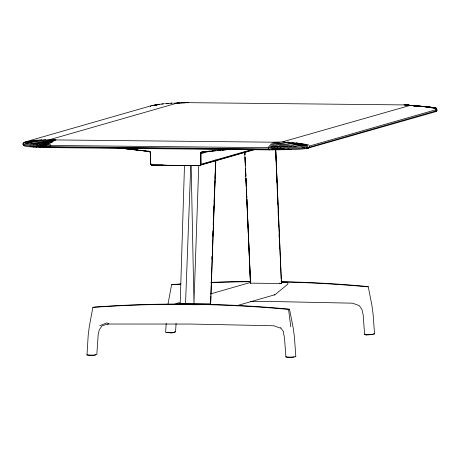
<?xml version="1.0" encoding="UTF-8"?>
<svg xmlns="http://www.w3.org/2000/svg" width="460" height="460" viewBox="0 0 460 460"><rect width="100%" height="100%" fill="white"/><g stroke="black" fill="none" stroke-linecap="round" stroke-linejoin="round"><path stroke-width="0.69" d="M215.654 160.592L210.645 303.807L180.188 303.6L184.494 165.284M198.743 165.727L193.953 303.865L191.17 165.571M185.535 303.755L190.756 165.571M210.864 295.872L210.645 303.807M210.916 294.44L215.82 160.005M211.358 271.377L211.416 269.945M211.841 259.181L211.956 256.312M212.302 247.698L212.439 244.111M212.756 236.221L212.951 231.196M213.21 224.739L213.44 219M213.664 213.262L213.952 206.086M214.118 201.779L214.463 193.171M214.578 190.302L214.946 180.97M215.061 178.1L215.458 168.055M215.516 166.623L215.774 160.166M280.554 328.164L273.74 325.766L190.532 324.047L107.502 324.035L108.778 323.673L101.982 325.87L99.262 329.86L98.158 334.753L96.841 354.453L94.196 355.12L86.986 355.062L88.205 335.236L89.297 326.577L92.88 307.343L95.03 307.033A1245.99 1214.061 74 0 1 288.305 309.039L289.524 309.235L293.238 328.147L294.394 336.685L295.826 356.488A92.213 5.79 -0.2 0 1 293.486 357.161L285.901 357.041L284.441 337.312L283.302 332.321M166.209 323.346L165.623 332.419L166.871 332.534L172.902 332.528L175.547 331.867L176.094 323.483M152.22 165.117L152.225 165.059A1.311 1.276 74 0 1 150.938 163.743L150.57 163.823L150.972 164.806L151.927 165.22L166.583 165.209M150.627 163.829L150.541 153.289A1.771 1.725 74 0 0 149.96 151.921L149.034 151.518L149.96 151.921L150.535 153.283L150.627 163.829A1.311 1.276 74 0 0 151.909 165.151L199.605 165.554A1.311 1.276 74 0 0 200.876 164.26L200.842 153.72C200.29 152.662 202.877 151.852 202.072 152.07L231.685 149.27M23.19 143.273L23.006 144.624L24.018 145.728A33.701 2.116 -0.2 0 0 34.04 147.091L49.076 147.579L269.796 149.88L291.272 149.603A33.701 2.116 -0.2 0 0 306.78 148.494L435.292 111.774L437 110.4L436.81 109.434M202.072 152.07L200.893 152.875L200.617 153.807L200.566 164.352A1.311 1.276 74 0 1 199.289 165.646L200.543 165.243L200.934 164.266L200.888 153.726L201.169 152.795L201.986 152.151L201.152 152.455A1.771 1.725 74 0 0 200.525 153.812L200.566 164.352M168.009 303.991L171.586 284.752L173.742 284.441A1245.99 1214.043 74 0 1 180.878 283.958M200.106 165.537L199.824 165.617L200.658 164.346L253.132 149.218M200.727 164.26L200.163 165.255L255.455 149.373M177.37 303.813L178.135 302.645M435.723 111.619L436.77 110.618M150.403 106.697L151.121 105.771L159.677 104.19M43.516 147.47L35.454 145.13L41.762 145.371L49.076 147.579L50.203 147.171L50.324 144.549C41.975 143.865 31.05 145.308 23.914 142.347M173.748 103.287L185.909 102.637L404.006 104.914L429.393 107.007C431.072 107.6 435.384 106.829 436.08 108.485L431.25 107.778M435.258 111.786L436.367 110.779M436.028 111.4L437 110.4A34.661 2.179 -0.2 0 0 436.62 110.043M24.018 145.728L24.288 145.326M46.92 144.503L52.256 142.284M99.826 325.663L107.025 322.782M236.377 305.825L275.051 294.699L287.695 284.274L288.017 283.21L287.172 282.549M44.574 144.451L53.072 141.542M173.132 304.669L179.848 302.72M436.356 109.624L309.402 146.061M42.078 144.388L54.102 140.789M151.121 105.771L24.541 142.1L33.103 140.518L23.742 142.56M149.431 151.685L150.207 151.898L150.742 152.731L150.466 152.812M150.673 164.358L152.208 165.146M203.579 151.541L201.514 152.139L200.905 152.823L205.045 151.633M209.651 151.15L200.525 153.812M200.554 164.875L255.053 149.201M177.888 102.873L50.094 139.552L55.97 139.932L274.062 142.209L282.083 141.973L409.912 105.478L411.332 105.599M23.989 145.544L23.241 144.405L23.006 144.624A34.661 2.179 -0.2 0 0 30.049 145.952L50.169 146.694L268.266 148.965L287.805 148.816A34.661 2.179 -0.2 0 0 304.669 147.913L309.603 147.165L436.183 110.837L436.183 109.675L435.447 108.732M210.818 293.831L250.729 282.377M95.674 354.85L93.236 355.551L88.136 355.131M174.386 332.269L171.942 332.971L166.842 332.551M285.901 357.041L286.942 356.741M250.631 301.455L269.238 301.455L352.446 303.174L359.266 305.572L362.008 309.729L363.147 314.721L364.607 334.454L365.654 334.155M288.288 357.224L287.069 357.575L292.169 357.265M366.994 334.633L365.775 334.983L370.875 334.673L372.703 334.15M292.779 357.086L293.998 356.736M163.162 164.87L152.225 164.91M39.491 144.302L55.102 140.248M201.71 152.231L202.371 152.064M35.978 144.158L55.97 139.932L50.065 139.374L25.932 143.307M23.845 142.726L37.243 139.984M33.517 144.02L53.975 139.886M30.601 143.819L51.595 139.76M274.741 294.814L274.2 294.9M24.162 142.893L41.504 139.616M25.03 143.14L45.758 139.409M163.823 103.655L152.208 105.524L156.958 104.84M187.433 102.804L188.813 102.586M268.266 148.965L269.796 149.88L268.295 149.442L268.421 146.82L291.646 146.544L307.786 145.308L296.154 142.686M158.349 104.644L159.741 104.449M161.828 104.161L163.219 103.966M164.611 103.77L172.339 103.08L170.924 103.247M185.07 102.793L187.778 102.425M155.411 105.087L156.826 104.92M166.698 103.747L168.814 103.5M184.04 102.787L186.771 102.459M275.632 149.971L281.468 283.481L250.447 283.159L246.847 199.18M174.518 103.247L185.909 102.637L183.799 102.839M203.073 151.76L205.183 151.553M208 151.282L210.117 151.076M212.232 150.868L214.343 150.667M217.16 150.391L219.276 150.19M222.094 149.914L224.204 149.707M226.32 149.506L228.436 149.299M203.09 151.915L206.609 151.57M208.018 151.432L215.769 150.684M217.177 150.546L220.702 150.202M222.111 150.069L230.564 149.247M150.845 163.743L150.955 164.277M176.623 103.299L179.469 103.04M181.608 102.839L183.741 102.643M41.762 145.371L280.071 147.798A34.661 2.179 -0.2 0 0 302.088 146.976L307.268 146.452L308.671 147.384L308.62 148.131L307.222 148.091M156.112 105.024L157.343 104.914M181.016 303.364L179.618 303.485L180.188 303.6M92.88 307.343L94.099 307.297A1245.99 1214.061 74 0 1 287.373 309.31L289.006 309.379A4.514 0.362 4.3 0 0 289.524 309.235M268.295 149.442L50.203 147.171L44.471 145.44M196.834 165.376L199.6 165.405M181.654 165.37L199.605 165.554M199.6 165.611L151.927 165.22M281.451 282.492L286.459 282.543M173.656 304.497L197.967 304.75M373.284 333.787L374.532 333.897L373.1 314.099L371.95 305.555L368.236 286.643L367.011 286.453A1245.99 1214.043 74 0 0 281.112 281.675M171.586 284.752L172.805 284.711A1245.99 1214.043 74 0 1 180.659 284.176M424.016 106.674L429.393 107.007M279.352 283.222L281.468 283.481M412.752 105.719L416.3 106.018M419.146 106.26L421.987 106.501M423.407 106.622L434.062 107.525M404.006 104.914L406.145 105.104M408.29 105.294L411.148 105.541M413.293 105.731L416.869 106.047M419.014 106.237L421.872 106.484M295.297 356.397L295.826 356.488M406.002 104.96L418.002 106.041M419.416 106.174L426.478 106.806M174.829 331.74L175.547 331.867M414.218 105.604L434.964 107.692M404.869 104.736L411.976 105.547M413.396 105.714L416.237 106.036M419.077 106.363L420.503 106.524M418.468 105.898L435.833 107.939M119.031 147.855L121.848 148.189M123.263 148.356L129.605 149.103M131.019 149.27L133.837 149.598M135.246 149.764L137.362 150.017M138.77 150.184L141.594 150.512M143.002 150.679L145.118 150.932M146.527 151.093L149.35 151.426M118.3 147.855L149.339 151.484L117.317 147.85M120.457 147.867L121.865 148.034M124.689 148.367L126.097 148.534M128.213 148.781L129.622 148.948M132.44 149.281L133.854 149.448M135.97 149.695L137.379 149.862M140.196 150.196L141.605 150.362M143.721 150.61L145.136 150.776M147.953 151.11L149.362 151.277M422.734 106.358L436.149 108.106M426.88 106.973L436.252 108.272M408.376 105.087L409.912 105.478M405.869 104.702L411.539 105.518M412.959 105.725L415.081 106.036M406.904 104.863L410.837 105.564M283.331 141.806L303.876 145.809M300.299 143.301L308.867 145.061M276.23 142.203L296.188 146.349M282.083 141.973L301.421 146.021M287.638 141.933L305.285 145.665M35.656 146.297L40.721 147.39M283.613 149.805L279.732 148.965L277.167 147.827M408.394 105.282L409.733 105.581M291.887 142.226L306.509 145.51M287.805 148.816L291.272 149.603M46.385 147.533L42.211 146.544L39.232 145.285M274.062 142.209L291.646 146.544M280.071 147.798L287.04 149.73M269.428 145.55L274.407 146.849M30.049 145.952L34.04 147.091M273.2 142.525L287.58 146.671M33.028 146.159L36.719 147.234M272.199 143.066L284.395 146.746M271.17 143.819L280.128 146.815M270.353 144.555L277.161 146.843M302.088 146.976L304.669 147.913M278.829 149.874L274.183 147.833M275.678 149.891L271.526 147.827M149.764 151.587L150.27 151.834M436.569 108.859L437 109.215M270.946 148.988L272.584 149.891M364.607 334.454L372.192 334.57A92.213 5.79 -0.2 0 0 374.532 333.897M151.242 164.323L151.656 164.749M306.153 147.758L306.78 148.494M307.424 147.591L307.976 148.287M280.594 327.543L283.653 331.867M24.213 145.228L23 143.485M288.564 309.384L290.783 326.813M244.691 152.013L250.51 283.222L248.687 241.069M275.764 149.845L281.215 279.105M281.284 280.537L281.405 283.412M244.852 152.467L244.944 154.612M245.071 157.469L245.41 165.33M245.531 168.188L245.87 176.048M245.962 178.192L246.336 186.766M246.428 188.91L246.802 197.484M246.859 198.91L247.261 208.202M247.325 209.628L247.698 218.201M247.756 219.633L248.158 228.919M248.222 230.351L248.624 239.637M244.846 152.519L244.939 154.675M245.065 157.544L245.404 165.439M245.525 168.314L245.864 176.209M245.956 178.359L246.324 186.973M246.416 189.129L246.784 197.742M275.758 151.248L276.149 161.299M276.236 163.449L276.569 172.063M276.684 174.938L276.989 182.833M277.156 187.139L277.409 193.602M277.604 198.628L277.828 204.372M278.082 210.829L278.277 215.855M278.524 222.318L278.691 226.625M279.002 234.519L279.111 237.394M279.45 246.008L279.53 248.164M309.597 146.004L309.603 147.165M435.723 111.038A33.701 2.116 -0.2 0 1 435.999 111.222M211.629 282.354A1245.99 1214.043 74 0 1 250.297 281.48M210.697 282.624A1245.99 1214.043 74 0 1 250.798 281.738M281.612 281.974A1245.99 1214.043 74 0 1 366.079 286.718L367.718 286.793A4.514 0.362 4.3 0 0 368.236 286.643M34.701 145.188A34.661 2.225 -0.4 0 1 23.19 143.842M86.911 355.011A92.213 5.79 -0.2 0 1 87.555 354.786"/></g></svg>
